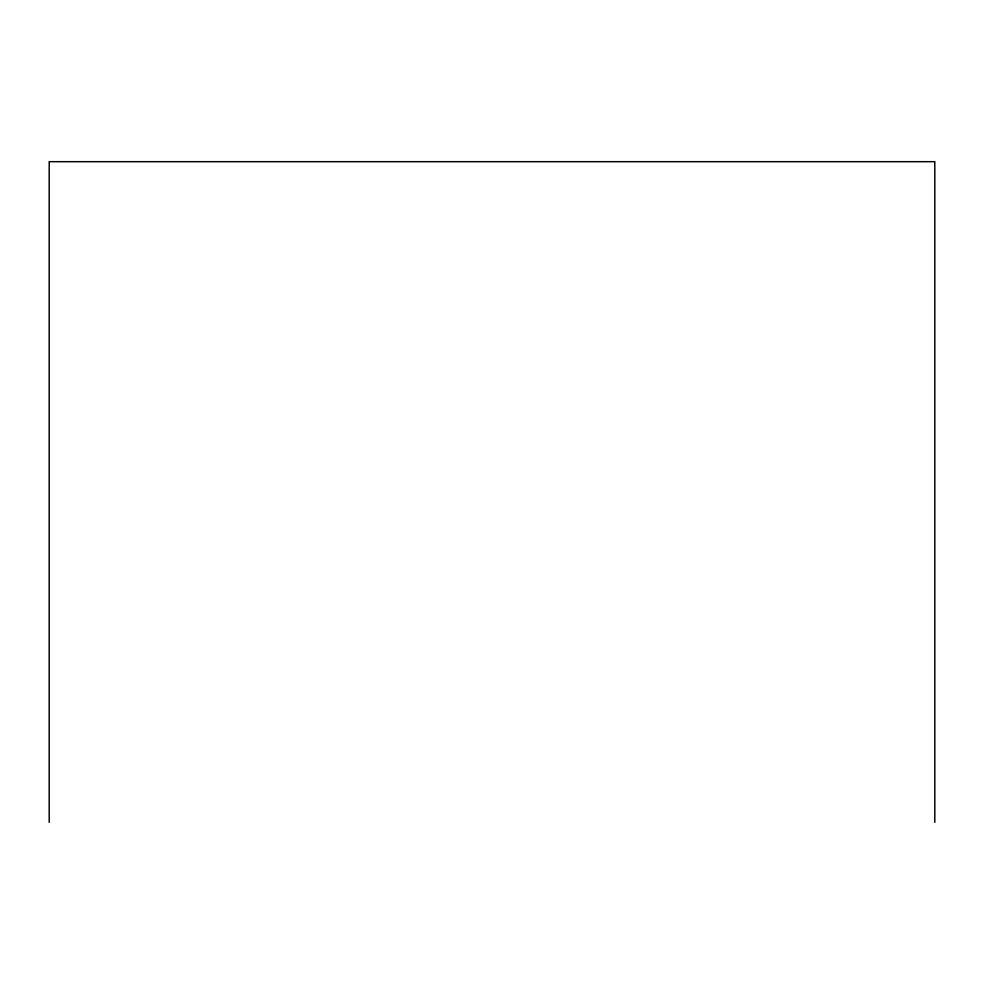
<?xml version="1.0" encoding="UTF-8"?>
<svg xmlns="http://www.w3.org/2000/svg" width="984" height="984" viewBox="0 0 984 984"><rect width="100%" height="100%" fill="white"/><g stroke="black" fill="none" stroke-linecap="round" stroke-linejoin="round"><path stroke-width="1.48" d="M934.8 822.316L934.8 161.683L49.2 161.683L49.2 822.316"/></g></svg>
